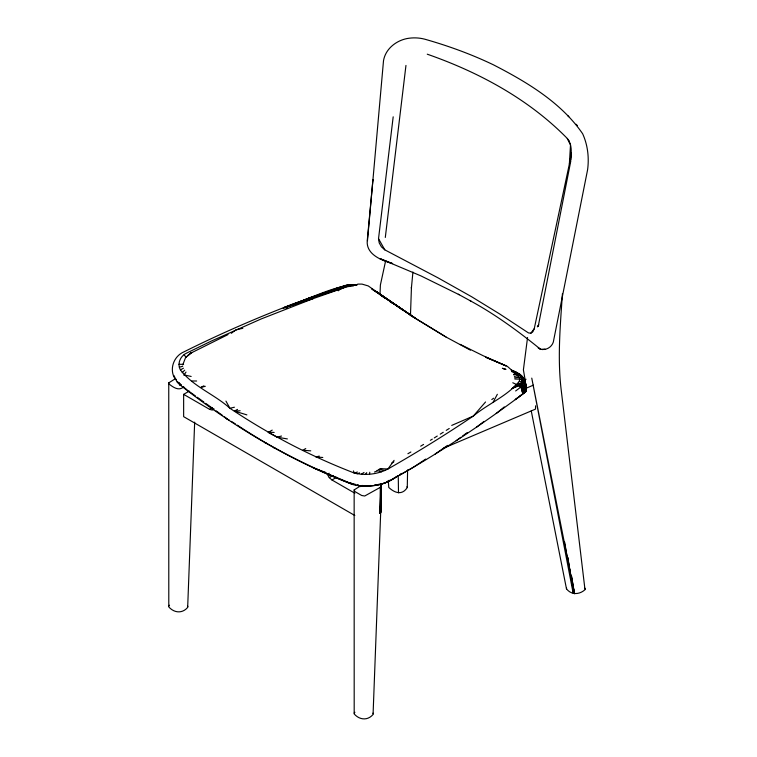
<?xml version="1.0" encoding="UTF-8"?>
<svg xmlns="http://www.w3.org/2000/svg" width="757" height="757" viewBox="0 0 757 757"><rect width="100%" height="100%" fill="white"/><g stroke="black" fill="none" stroke-linecap="round" stroke-linejoin="round"><path stroke-width="1.14" d="M380.203 484.84L380.752 485.256L380.676 512.697L373.069 714.485C367.599 720.872 359.49 720.002 354.191 713.965L354.153 489.902L361.013 485.597M380.393 508.136L380.421 511.628L381.008 485.606L380.317 487.347L379.91 513.426L380.676 512.697L380.752 485.256M380.629 511.827L381.026 485.644M380.676 512.697L381.159 486.202M388.284 480.581L388.767 487.461C394.662 492.939 402.09 495.674 407.275 487.546L407.607 469.889M410.455 315.707L411.448 287.433L411.392 288.152L412.925 272.037M381.036 486.562L380.487 512.886L380.96 486.779L379.91 513.426M535.587 405.818L535.492 409.121L443.403 448.267M175.615 378.557L168.754 382.862L168.792 606.925C174.091 612.962 182.191 613.832 187.67 607.445L194.663 422.122M571.223 156.396L571.384 152.933L571.024 159.774M393.186 116.824L378.528 238.682L379.21 242.902L381.424 246.839L384.802 249.848L438 277.838L471.649 296.753L499.459 313.833L528.462 332.91L530.827 333.222L532.862 331.736L534.243 328.718L569.368 164.014L570.513 144.814L567.296 138.484C528.727 99.091 478.954 72.256 427.26 54.192M562.432 293.669C560.237 326.172 557.294 358.913 561.372 391.407L585 589.731C579.342 594.747 571.346 595.182 566.482 588.842L531.253 410.909M514.836 379.039L521.743 379.191L525.065 381.632L524.819 392.523C481.121 425.377 435.36 455.667 387.442 481.982C376.56 486.448 364.221 487.499 352.819 484.508C290.262 460.776 232.456 426.021 179.892 384.83L177.157 381.916L173.883 375.5M459.225 294.738L420.873 275.87L379.986 258.629L392.618 263.587C382.077 260.531 366.293 254.825 367.221 241.057L372.946 179.664L367.467 240.688M372.86 180.715L383.506 60.73C385.417 49.101 395.807 40.812 406.944 38.569C412.849 37.481 418.971 37.661 424.781 39.194C448.286 45.855 471.327 54.23 493.365 64.79C526.654 81.936 561.145 102.384 582.672 133.8C587.735 144.994 589.239 157.674 587.583 169.814L553.727 339.95C553.235 346.394 546.194 351.21 540.11 348.939C518.148 331.15 495.154 314.269 470.182 300.737M519.557 379.456C526.266 378.935 526.522 386.941 525.727 391.672L515.328 399.592L525.727 391.672C527.884 383.903 522.557 371.555 513.426 372.453C514.353 372.643 521.497 377.27 519.293 381.32C507.408 396.1 487.801 403.907 473.295 416.076C445.551 434.802 417.031 452.374 387.981 468.99C377.734 474.317 365.432 475.775 354.219 473.011C310.512 456.159 268.83 434.376 229.929 408.278C214.619 394.369 193.063 386.562 180.412 369.889C176.835 363.615 180.516 355.686 186.875 352.98L211.165 341.142L261.203 318.934L313.152 298.637L346.924 286.752L352.44 286.089M385.304 237.452L405.96 65.433M515.64 390.972L520.636 387.206L525.207 386.893L525.576 391.814L525.699 384.102L521.668 388.776L522.567 392.684L524.364 392.732C525.112 388.559 523.078 383.553 518.375 383.193L512.063 388.549L518.923 385.72C525.926 379.834 518.185 371.838 511.704 370.343M369.511 474.213L369.776 472.236M566.482 588.842L566.586 588M527.553 337.49L523.399 369.851L525.301 380.866M362.357 485.436L360.815 485.786L370.552 486.032L370.637 485.436M524.364 392.732L525.207 386.893M569.368 164.014C571.223 155.564 573.163 145.95 567.296 138.484M570.825 160.853L538.284 326.04L538.71 324.715L537.356 326.835L538.085 326.305M385.644 260.787L380.393 284.973L380.014 293.962M514.467 377.828L521.109 377.204L521.478 375.879L518.441 373.977M182.778 364.827L185.531 357.664L190.035 353.557M522.992 392.892L525.386 386.496L524.838 384.528L523.475 382.834L519.293 381.32M522.358 391.218L524.27 388.89L521.857 389.107L522.425 392.296L524.27 388.89L522.567 392.684M521.847 389.126L523.749 386.855L521.185 387.821L518.384 385.351L512.782 382.758M520.636 387.206C523.494 384.688 524.62 380.563 522.756 377.137L519.302 374.034L511.514 370.192L515.81 372.16M522.462 392.505L524.27 388.89M493.006 402.402L497.34 394.293M366.36 485.606L365.451 485.994C374.327 486.07 383.118 484.3 391.114 480.25L397.624 475.907M183.932 375.217L186.004 372.075M394.085 460.341L387.981 468.99L379.73 468.659M351.977 285.313L352.45 284.66L357.172 284.869L355.09 285.048M530.827 333.222L534.243 328.718M365.3 474.402L366.729 472.652M485.549 401.976L473.295 416.076L451.721 425.406M168.754 606.007L169.511 605.221M354.153 713.047L354.91 712.261M347.312 285.644L347.983 284.954L356.367 285.02M338.228 290.802C342.694 286.789 349.072 284.358 355.147 285.01M182.191 372.681L184.689 370.164M522.358 391.199L521.185 387.821M521.743 379.191L522.992 377.961L521.478 375.879L519.718 375.283L514.382 376.428M375.131 485.256C379.948 484.3 385.635 483.827 389.259 480.222M272.208 430.108L268.205 432.446L277.062 437.186L287.386 438.928M344.028 286.231L343.432 286.401L347.983 284.954L352.951 284.906L353.396 286.023M496.27 413.483L504.266 406.935M283.156 308.231L284.168 307.437C305.762 300.576 326.447 289.212 348.788 285.181L349.592 286.288L346.574 286.401M476.55 427.194L483.969 421.441M231.311 333.317L235.947 329.797L242.817 328.301M512.063 388.549L520.542 383.761L525.112 382.19L526.115 390.224L525.065 381.632L523.74 380.629L521.526 381.708M456.178 440.706L460.758 437.338M462.593 435.994L467.173 432.625M491.804 399.535L493.63 398.229M435.152 454.058L447.51 445.4M361.344 474.251L364.032 472.453M425.671 459.083L413.464 467.239L390.659 480.241M523.787 392.902L525.727 391.672L525.386 386.496M434.263 437.925L437.262 436.041M440.252 434.149L443.242 432.266M446.233 430.383L449.232 428.49M399.611 474.667L401.598 473.428M353.443 470.892L354.248 472.993L357.455 472.046M420.674 446.176L423.579 444.416M430.364 440.319L432.304 439.145M407.891 453.736L410.871 452.005M183.733 386.77C178.955 391.558 172.842 387.101 168.792 383.79L168.754 382.862M354.815 515.489L183.639 416.662L183.639 394.359L189.288 391.095M183.639 394.359L209.557 409.319L212.376 407.682M329.2 473.248L327.317 474.336L329.276 477.648L331.963 479.985L354.882 493.223M329.276 477.648L333.042 475.472M331.963 479.985L336.666 477.27M380.317 487.347L364.723 496.005L361.723 495.504L355.024 491.634L354.153 489.902M379.598 469.794L381.642 468.649M391.842 462.943L393.877 461.798M180.412 369.889L183.44 368.214M190.244 353.415L228.018 334.575M246.877 414.883L234.443 411.089L237.509 409.405M305.752 448.57L302.686 450.235L310.758 450.85M519.917 386.392L524.838 384.528M214.193 409.026L212.234 410.067L209.557 409.319M203.898 385.815L200.908 387.385L205.298 386.325M358.373 484.915L357.219 485.483L350.974 483.136M513.814 374.914L517.693 373.58L519.302 374.034L519.718 375.283M335.237 289.193L310.569 297.917L337.253 288.048L345.23 285.578L348.788 285.181C328.027 294.596 305.128 298.353 284.168 307.437C250.065 320.798 216.521 335.578 183.752 351.958C174.224 356.045 169.436 368.063 174.214 377.412M387.442 481.982L388.388 481.537M523.882 380.175L526.058 379.248M525.774 388.379L533.363 385.152M359.575 472.832L357.427 473.74L354.248 472.993M343.432 286.401L344.842 285.503L348.788 285.181M355.109 484.158L352.819 484.508C312.565 468.432 273.428 449.261 237.338 425.141M374.478 472.018L377.213 470.986M345.864 285.692L336.307 288.814L337.253 288.048L346.271 286.155L346.924 286.752L344.832 285.673L285.503 307.55L284.168 307.437M179.892 384.83L181.103 385.133L178.586 382.465L177.157 381.916L180.44 384.982L179.646 384.622L180.923 385.02M345.126 285.815L347.983 284.954M319.293 456.093L315.953 456.991L322.794 457.483M346.668 286.411L339.836 289.165L338.502 288.171L310.474 297.51L284.253 307.796L310.474 297.51L313.152 298.637L285.503 307.55L286.941 308.553M179.362 367.164L182.711 366.303M277.062 437.186L281.509 436.032M234.405 407.228L229.929 408.278L225.946 401.106M513.643 374.384L515.896 373.873L514.874 371.819L513.047 372.207L516.388 372.368L517.428 373.381L511.202 370.287M350.396 285.048L352.951 284.906M518.923 385.72L522.434 385.048M346.413 286.269L349.592 286.288M234.443 411.089L240.12 410.758M357.664 284.102L362.016 284.102L368.252 285.938L403.112 310.379M178.974 364.325L183.591 364.306M192.013 380.979L196.64 381.008M268.394 432.285L274.157 432.417M374.157 290.716L376.702 291.823L415.451 318.337L446.015 336.979M346.403 286.118L344.378 285.635M360.815 485.786L365.915 486.221M511.666 371.64L514.467 371.905L512.385 370.911M376.702 291.823L374.46 290.906L377.194 292.552M378.207 469.463L384.982 470.485M184.32 374.989L191.161 376.456M521.791 379.673L523.693 380.109L524.336 379.361L521.109 377.204M187.622 390.858L188.805 391.18M226.078 418.526L229.324 420.144M265.082 442.873L266.388 443.271M273.807 447.803L275.122 448.22M376.967 470.419L381.405 471.848M313.247 467.892L325.633 472.406M512.215 370.987L516.388 372.368M181.103 385.133L178.586 382.465M314.619 468.337L353.604 484.565L349.374 482.512M512.328 370.977L514.467 371.905M460.152 344.359L483.382 355.837L506.083 365.877L485.549 357.153L507.389 366.379L512.631 371.006M445.599 336.799L470.447 350.169M458.316 294.246L471.147 301.267M444.614 336.203L414.136 317.618L376.522 291.767L415.451 318.337L376.731 292.202M376.097 291.786L371.782 288.937L373.57 290.243M514.987 372.037L517.693 373.58L517.731 375.434M357.37 484.877L360.36 486.609M345.608 285.758L346.271 286.155M231.33 421.394L235.332 423.892M415.451 318.337L380.071 294.482L385.739 298.655M389.477 301.286L392.306 303.302M189.742 391.852L195.382 395.911M197.255 397.264L203.832 401.995M205.715 403.349L213.228 408.752M216.048 410.777L222.624 415.517M224.498 416.861L227.318 418.895M376.712 292.23L383.297 297.047M182.778 386.486L187.083 389.836M378.888 484.139L379.475 484.603M522.557 378.159L524.942 381.178L525.367 384.622M584.555 587.952L585.303 589.126M567.599 115.443L568.819 116.71M576.096 124.262L577.345 125.567M175.085 378.67L176.485 380.184M520.475 375.169L521.516 376.664M184.159 354.645L186.061 357.531M375.491 291.01L375.841 291.568M378.528 238.682L384.802 249.848M374.743 484.953L374.999 485.492M373.002 713.122L373.267 713.804M187.604 606.083L187.868 606.764M525.793 388.057L526.115 389.779M522.756 377.137L523.361 378.878L524.336 379.361L525.585 385.332M525.065 381.632L525.5 384.651M407.048 486.562L407.275 487.546M571.535 576.285L574.478 593.696L531.764 378.112L573.172 593.233L564.665 542.069M571.469 576.238L574.478 593.696M567.684 557.455L573.768 593.507L567.778 557.341M568.819 140.537L568.904 141.654M525.651 383.534L525.878 388.284M524.942 381.178L525.131 385.322M398.286 477.487L398.494 492.835M518.375 383.193L518.384 385.351M190.594 353.282L187.594 355.828L191.881 352.516L190.594 353.282M545.097 349.346L542.031 349.497L545.097 349.346M503.698 368.659L502.383 368.299L505.96 369.407L503.698 368.659M540.11 348.939L538.322 347.974L540.11 348.939"/></g></svg>
